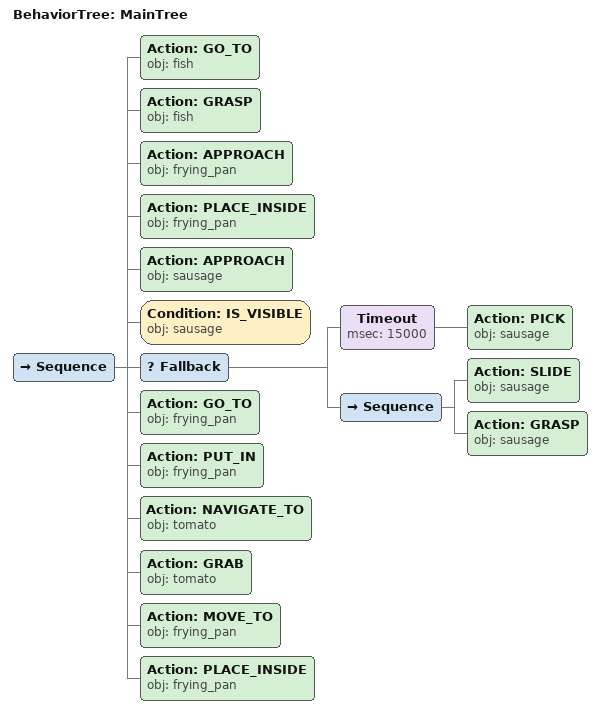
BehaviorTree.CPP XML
<root main_tree_to_execute="MainTree">
  <BehaviorTree ID="MainTree">
    <Sequence>
      <!-- Go to fish -->
      <Action ID="GO_TO" obj="fish" />
      <!-- Grasp fish -->
      <Action ID="GRASP" obj="fish" />
      <!-- Approach frying_pan -->
      <Action ID="APPROACH" obj="frying_pan" />
      <!-- Place inside frying_pan -->
      <Action ID="PLACE_INSIDE" obj="frying_pan" />
      <!-- Approach sausage -->
      <Action ID="APPROACH" obj="sausage" />
      <!-- Check sausage is visible before GRASP -->
      <Condition ID="IS_VISIBLE" obj="sausage" />
      <!-- Fallback: if GRASP sausage fails, try alternative to reposition -->
      <Fallback>
        <!-- Timeout: GRASP sausage within 15s -->
        <Timeout msec="15000">
          <!-- Grasp sausage -->
          <Action ID="PICK" obj="sausage" />
        </Timeout>
        <Sequence>
          <!-- Push sausage forward toward front edge of table -->
          <Action ID="SLIDE" obj="sausage" />
          <!-- Grasp sausage -->
          <Action ID="GRASP" obj="sausage" />
        </Sequence>
      </Fallback>
      <!-- Pick sausage -->
      <Action ID="GO_TO" obj="frying_pan" />
      <!-- Slide sausage -->
      <Action ID="PUT_IN" obj="frying_pan" />
      <!-- Navigate to tomato -->
      <Action ID="NAVIGATE_TO" obj="tomato" />
      <!-- Go to frying_pan -->
      <Action ID="GRAB" obj="tomato" />
      <!-- Put in frying_pan -->
      <Action ID="MOVE_TO" obj="frying_pan" />
      <!-- Place inside frying_pan -->
      <Action ID="PLACE_INSIDE" obj="frying_pan" />
    </Sequence>
  </BehaviorTree>
</root>
